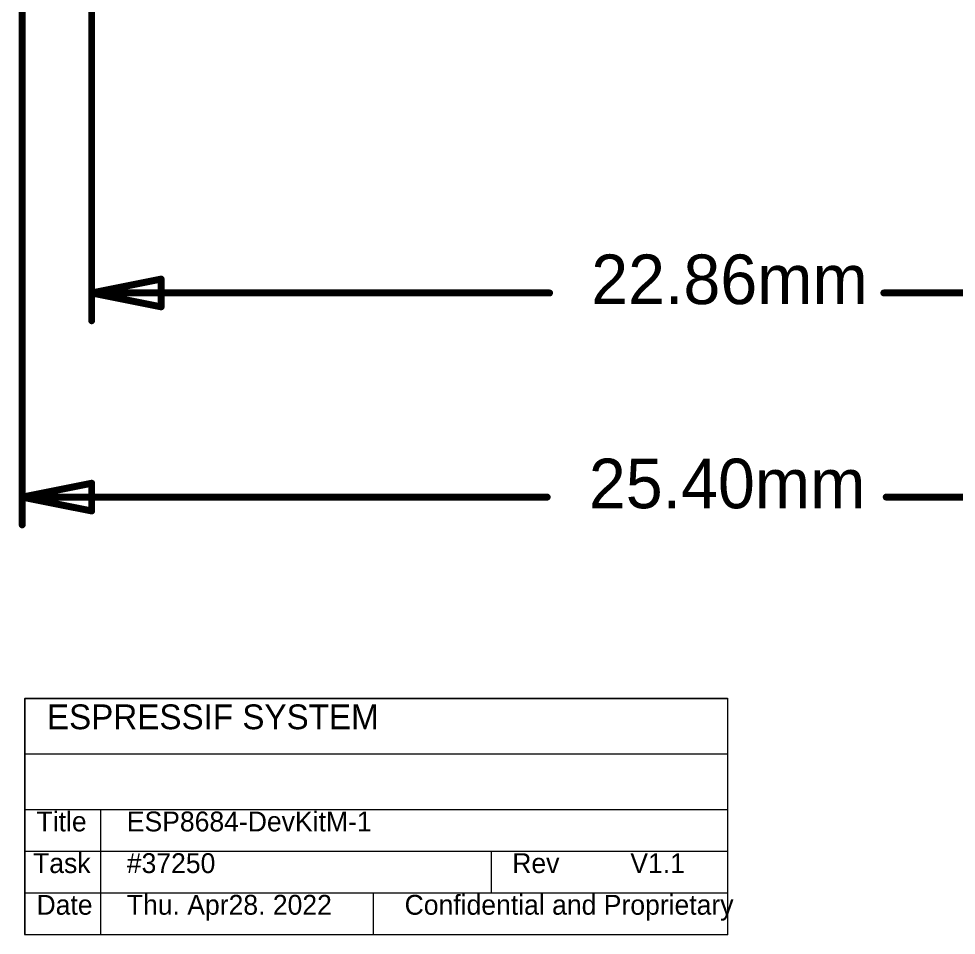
# Model space of a CAD drawing. Extents: x -12.2 to 34.7, y -17.8 to 44.3.
# Drawn here: x -0.06 to 17.08, y -17.82 to -1.05 of the extents above; entities that cross this region are included whole.
import ezdxf
from ezdxf.enums import TextEntityAlignment as Align

# ---------------------------------------------------------------- set-up
doc = ezdxf.new("R2010")
doc.units = 0
doc.header["$MEASUREMENT"] = 0
doc.layers.add('LAYER_125', color=3, linetype='Continuous')

msp = doc.modelspace()

# ---------------------------------------------------------------- linework, layer by layer
at = {"layer": 'LAYER_125'}
for points, const_width in [([(1.27, 0.782), (1.27, -6.5786)], 0.127), ([(1.27, 0.782), (1.27, -6.5786)], 0.127), ([(0, -0.508), (0, -10.3124)], 0.127), ([(0, -0.508), (0, -10.3124)], 0.127), ([(1.27, -6.0706), (2.54, -5.8166)], 0.127), ([(1.27, -6.0706), (2.54, -5.8166)], 0.127), ([(2.54, -5.8166), (2.54, -6.3246)], 0.127), ([(2.54, -5.8166), (2.54, -6.3246)], 0.127), ([(1.27, -6.0706), (9.64334, -6.0706)], 0.127), ([(2.54, -6.3246), (1.27, -6.0706)], 0.127), ([(1.27, -6.0706), (9.64334, -6.0706)], 0.127), ([(2.54, -6.3246), (1.27, -6.0706)], 0.127), ([(24.13, -6.0706), (15.75666, -6.0706)], 0.127), ([(24.13, -6.0706), (15.75666, -6.0706)], 0.127), ([(0, -9.8044), (1.27, -9.5504)], 0.127), ([(0, -9.8044), (1.27, -9.5504)], 0.127), ([(1.27, -9.5504), (1.27, -10.0584)], 0.127), ([(1.27, -9.5504), (1.27, -10.0584)], 0.127), ([(0, -9.8044), (9.60005, -9.8044)], 0.127), ([(1.27, -10.0584), (0, -9.8044)], 0.127), ([(0, -9.8044), (9.60005, -9.8044)], 0.127), ([(1.27, -10.0584), (0, -9.8044)], 0.127), ([(25.4, -9.8044), (15.79995, -9.8044)], 0.127), ([(25.4, -9.8044), (15.79995, -9.8044)], 0.127), ([(0.04762, -13.48762), (12.89824, -13.48762)], 0.0254), ([(0.04762, -17.80562), (0.04762, -13.48762)], 0.0254), ([(12.89824, -13.48762), (12.89824, -17.80562)], 0.0254), ([(12.89824, -14.50362), (0.04762, -14.50362)], 0.0254), ([(12.89824, -15.51962), (0.07124, -15.51962)], 0.0254), ([(1.43649, -17.80562), (1.43649, -15.51962)], 0.0254), ([(0.06307, -16.28162), (12.89824, -16.28162)], 0.0254), ([(8.58024, -17.04362), (8.58024, -16.28162)], 0.0254), ([(0.06307, -17.04362), (12.89824, -17.04362)], 0.0254), ([(6.42124, -17.80562), (6.42124, -17.04362)], 0.0254), ([(12.89824, -17.80562), (0.04762, -17.80562)], 0.0254)]:
    msp.add_lwpolyline(points, dxfattribs=dict(at, const_width=const_width))
for points, const_width in [([(2.50825, -5.8166, 1), (2.57175, -5.8166, 1)], 0.0635), ([(2.50825, -5.8166, 1), (2.57175, -5.8166, 1)], 0.0635), ([(2.50825, -5.8166, 1), (2.57175, -5.8166, 1)], 0.0635), ([(2.50825, -5.8166, 1), (2.57175, -5.8166, 1)], 0.0635), ([(1.23825, -6.0706, 1), (1.30175, -6.0706, 1)], 0.0635), ([(1.23825, -6.0706, 1), (1.30175, -6.0706, 1)], 0.0635), ([(1.23825, -6.0706, 1), (1.30175, -6.0706, 1)], 0.0635), ([(1.23825, -6.0706, 1), (1.30175, -6.0706, 1)], 0.0635), ([(1.23825, -6.0706, 1), (1.30175, -6.0706, 1)], 0.0635), ([(1.23825, -6.0706, 1), (1.30175, -6.0706, 1)], 0.0635), ([(9.61159, -6.0706, 1), (9.67509, -6.0706, 1)], 0.0635), ([(9.61159, -6.0706, 1), (9.67509, -6.0706, 1)], 0.0635), ([(15.72491, -6.0706, 1), (15.78841, -6.0706, 1)], 0.0635), ([(15.72491, -6.0706, 1), (15.78841, -6.0706, 1)], 0.0635), ([(2.50825, -6.3246, 1), (2.57175, -6.3246, 1)], 0.0635), ([(2.50825, -6.3246, 1), (2.57175, -6.3246, 1)], 0.0635), ([(2.50825, -6.3246, 1), (2.57175, -6.3246, 1)], 0.0635), ([(2.50825, -6.3246, 1), (2.57175, -6.3246, 1)], 0.0635), ([(1.23825, -6.5786, 1), (1.30175, -6.5786, 1)], 0.0635), ([(1.23825, -6.5786, 1), (1.30175, -6.5786, 1)], 0.0635), ([(1.23825, -9.5504, 1), (1.30175, -9.5504, 1)], 0.0635), ([(1.23825, -9.5504, 1), (1.30175, -9.5504, 1)], 0.0635), ([(1.23825, -9.5504, 1), (1.30175, -9.5504, 1)], 0.0635), ([(1.23825, -9.5504, 1), (1.30175, -9.5504, 1)], 0.0635), ([(-0.03175, -9.8044, 1), (0.03175, -9.8044, 1)], 0.0635), ([(-0.03175, -9.8044, 1), (0.03175, -9.8044, 1)], 0.0635), ([(-0.03175, -9.8044, 1), (0.03175, -9.8044, 1)], 0.0635), ([(-0.03175, -9.8044, 1), (0.03175, -9.8044, 1)], 0.0635), ([(-0.03175, -9.8044, 1), (0.03175, -9.8044, 1)], 0.0635), ([(-0.03175, -9.8044, 1), (0.03175, -9.8044, 1)], 0.0635), ([(9.5683, -9.8044, 1), (9.6318, -9.8044, 1)], 0.0635), ([(9.5683, -9.8044, 1), (9.6318, -9.8044, 1)], 0.0635), ([(15.7682, -9.8044, 1), (15.8317, -9.8044, 1)], 0.0635), ([(15.7682, -9.8044, 1), (15.8317, -9.8044, 1)], 0.0635), ([(1.23825, -10.0584, 1), (1.30175, -10.0584, 1)], 0.0635), ([(1.23825, -10.0584, 1), (1.30175, -10.0584, 1)], 0.0635), ([(1.23825, -10.0584, 1), (1.30175, -10.0584, 1)], 0.0635), ([(1.23825, -10.0584, 1), (1.30175, -10.0584, 1)], 0.0635), ([(-0.03175, -10.3124, 1), (0.03175, -10.3124, 1)], 0.0635), ([(-0.03175, -10.3124, 1), (0.03175, -10.3124, 1)], 0.0635), ([(0.04127, -13.48762, 1), (0.05397, -13.48762, 1)], 0.0127), ([(0.04127, -13.48762, 1), (0.05397, -13.48762, 1)], 0.0127), ([(12.89189, -13.48762, 1), (12.90459, -13.48762, 1)], 0.0127), ([(12.89189, -13.48762, 1), (12.90459, -13.48762, 1)], 0.0127), ([(0.04127, -14.50362, 1), (0.05397, -14.50362, 1)], 0.0127), ([(12.89189, -14.50362, 1), (12.90459, -14.50362, 1)], 0.0127), ([(0.06489, -15.51962, 1), (0.07759, -15.51962, 1)], 0.0127), ([(1.43014, -15.51962, 1), (1.44284, -15.51962, 1)], 0.0127), ([(12.89189, -15.51962, 1), (12.90459, -15.51962, 1)], 0.0127), ([(0.05672, -16.28162, 1), (0.06942, -16.28162, 1)], 0.0127), ([(8.57389, -16.28162, 1), (8.58659, -16.28162, 1)], 0.0127), ([(12.89189, -16.28162, 1), (12.90459, -16.28162, 1)], 0.0127), ([(0.05672, -17.04362, 1), (0.06942, -17.04362, 1)], 0.0127), ([(6.41489, -17.04362, 1), (6.42759, -17.04362, 1)], 0.0127), ([(8.57389, -17.04362, 1), (8.58659, -17.04362, 1)], 0.0127), ([(12.89189, -17.04362, 1), (12.90459, -17.04362, 1)], 0.0127), ([(0.04127, -17.80562, 1), (0.05397, -17.80562, 1)], 0.0127), ([(0.04127, -17.80562, 1), (0.05397, -17.80562, 1)], 0.0127), ([(1.43014, -17.80562, 1), (1.44284, -17.80562, 1)], 0.0127), ([(6.41489, -17.80562, 1), (6.42759, -17.80562, 1)], 0.0127), ([(12.89189, -17.80562, 1), (12.90459, -17.80562, 1)], 0.0127), ([(12.89189, -17.80562, 1), (12.90459, -17.80562, 1)], 0.0127)]:
    msp.add_lwpolyline(points, format="xyb", close=True, dxfattribs=dict(at, const_width=const_width))

# ---------------------------------------------------------------- texts
for s, height, p in [('22.86mm', 0.907148, (10.40534, -6.54685)), ('25.40mm', 0.907148, (10.36205, -10.28065)), ('ESPRESSIF SYSTEM', 0.453574, (0.45224, -14.18612)), ('Title', 0.362859, (0.26174, -16.02762)), ('ESP8684-DevKitM-1', 0.362859, (1.91274, -16.02762)), ('Task', 0.362859, (0.19824, -16.78962)), ('#37250', 0.362859, (1.91274, -16.78962)), ('Rev', 0.362859, (8.96124, -16.78962)), ('V1.1', 0.362859, (11.12024, -16.78962)), ('Date', 0.362859, (0.26174, -17.55162)), ('Thu. Apr28. 2022', 0.362859, (1.91274, -17.55162)), ('Confidential and Proprietary', 0.362859, (6.99274, -17.55162))]:
    msp.add_text(s, height=height, dxfattribs=at).set_placement(p, align=Align.BOTTOM_LEFT)

doc.saveas('drawing.dxf')
